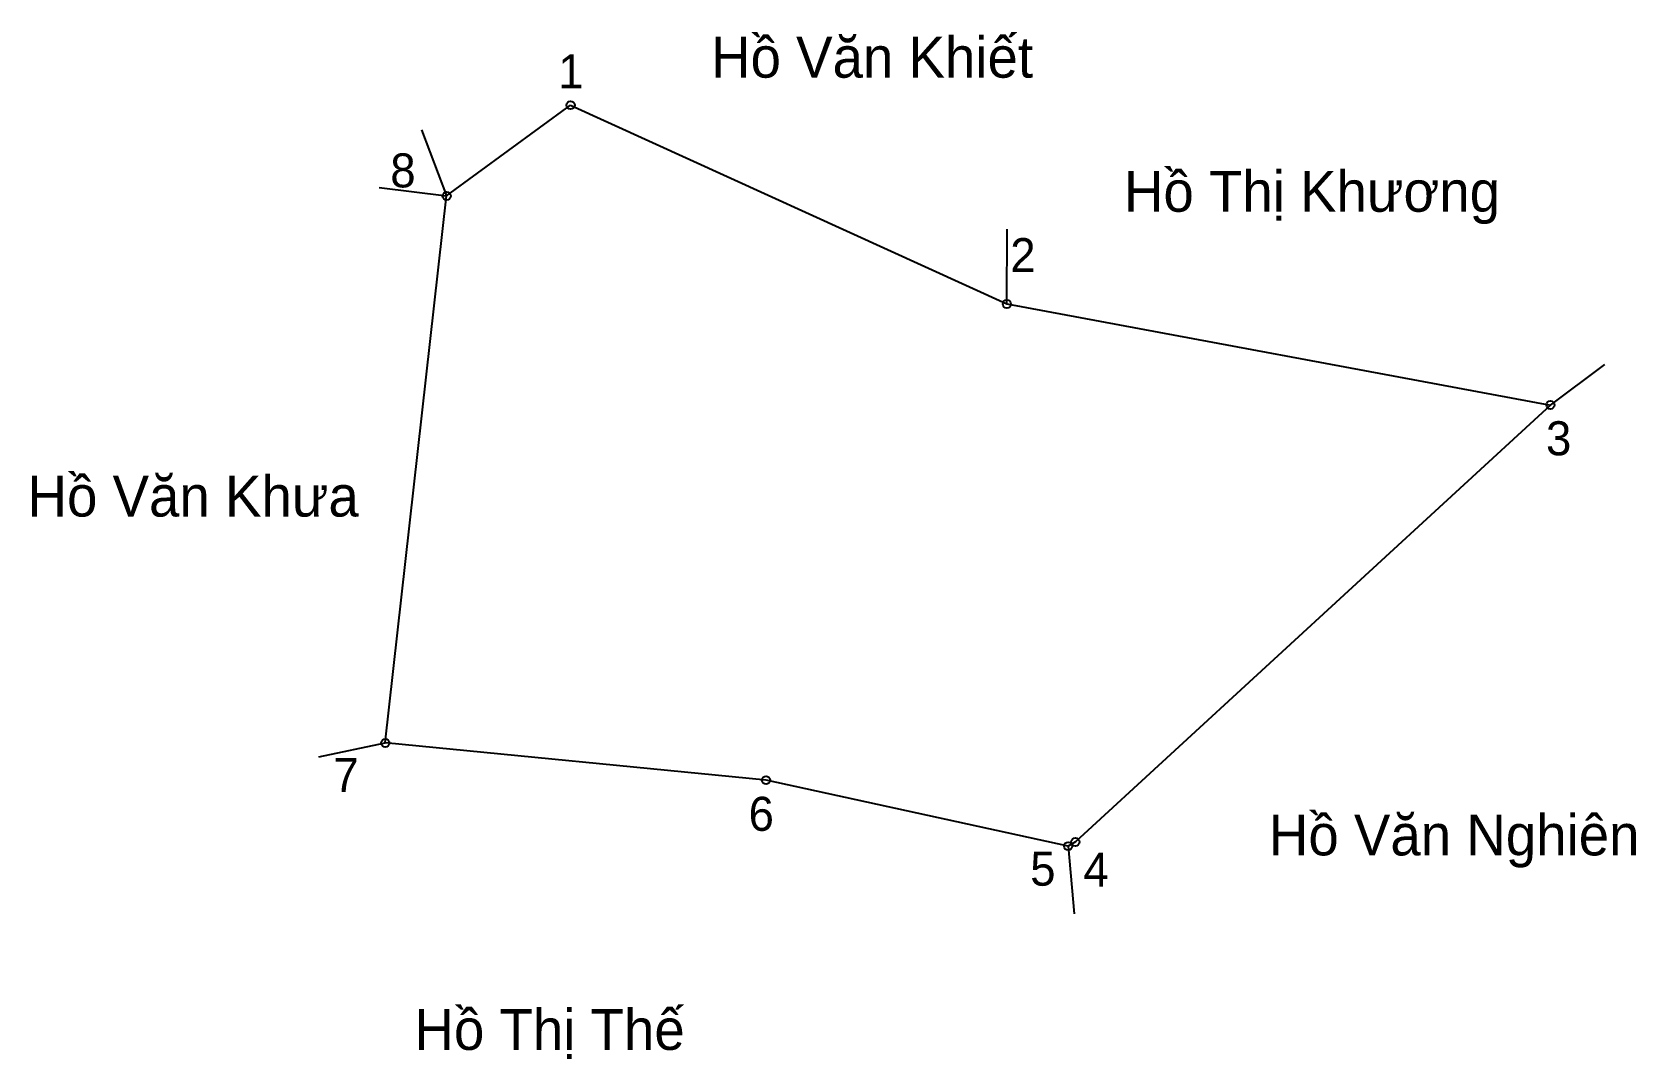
# Model space of a CAD drawing. Extents: x 547170 to 547333, y 1826067 to 1826171.
import ezdxf

# ---------------------------------------------------------------- set-up
doc = ezdxf.new("R2010")
doc.units = 0
for name, color, linetype in [('CanhThua', 7, 'Continuous'), ('MocDinhThua', 7, 'Continuous'), ('RauThua', 7, 'Continuous'), ('SoHieuDinhThua', 7, 'Continuous'), ('TenChuLanCan', 7, 'Continuous')]:
    doc.layers.add(name, color=color, linetype=linetype)

msp = doc.modelspace()

# ---------------------------------------------------------------- linework, layer by layer
at = {"layer": 'CanhThua'}
for p, q in [((547212.08, 1826154.55), (547224.64, 1826163.76)), ((547224.64, 1826163.76), (547268.85, 1826143.61)), ((547205.86, 1826099.12), (547212.08, 1826154.55)), ((547268.85, 1826143.61), (547323.94, 1826133.36)), ((547323.94, 1826133.36), (547275.8, 1826089.08)), ((547244.45, 1826095.35), (547205.86, 1826099.12)), ((547275.06, 1826088.66), (547244.45, 1826095.35)), ((547275.8, 1826089.08), (547275.06, 1826088.66))]:
    msp.add_line(p, q, dxfattribs=at)
at = {"layer": 'MocDinhThua'}
for centre in [(547224.64, 1826163.76), (547212.08, 1826154.55), (547268.85, 1826143.61), (547323.94, 1826133.36), (547205.86, 1826099.12), (547244.45, 1826095.35), (547275.8, 1826089.08), (547275.06, 1826088.66)]:
    msp.add_circle(centre, 0.414, dxfattribs=at)
at = {"layer": 'RauThua'}
for p, q in [((547209.54, 1826161.25), (547212.08, 1826154.55)), ((547205.24, 1826155.42), (547212.08, 1826154.55)), ((547268.85, 1826143.61), (547268.9, 1826151.18)), ((547323.94, 1826133.36), (547329.44, 1826137.47)), ((547199.14, 1826097.71), (547205.86, 1826099.12)), ((547275.06, 1826088.66), (547275.67, 1826081.81))]:
    msp.add_line(p, q, dxfattribs=at)

# ---------------------------------------------------------------- texts
at = {"layer": 'SoHieuDinhThua'}
for s, p in [('1', (547223.39, 1826165.46)), ('8', (547206.37, 1826155.42)), ('2', (547269.2, 1826146.83)), ('3', (547323.49, 1826128.27)), ('7', (547200.61, 1826094.14)), ('6', (547242.68, 1826090.21)), ('5', (547271.22, 1826084.65)), ('4', (547276.61, 1826084.56))]:
    msp.add_text(s, height=3.45, dxfattribs=at).set_placement(p)
at = {"layer": 'TenChuLanCan'}
for s, p in [('Hồ Văn Khiết', (547238.88, 1826166.54)), ('Hồ Thị Khương', (547280.72, 1826152.95)), ('Hồ Văn Khưa', (547169.61, 1826122.06)), ('Hồ Văn Nghiên', (547295.41, 1826087.72)), ('Hồ Thị Thế', (547208.82, 1826068.01))]:
    msp.add_text(s, height=4.141, dxfattribs=at).set_placement(p)

doc.saveas('drawing.dxf')
